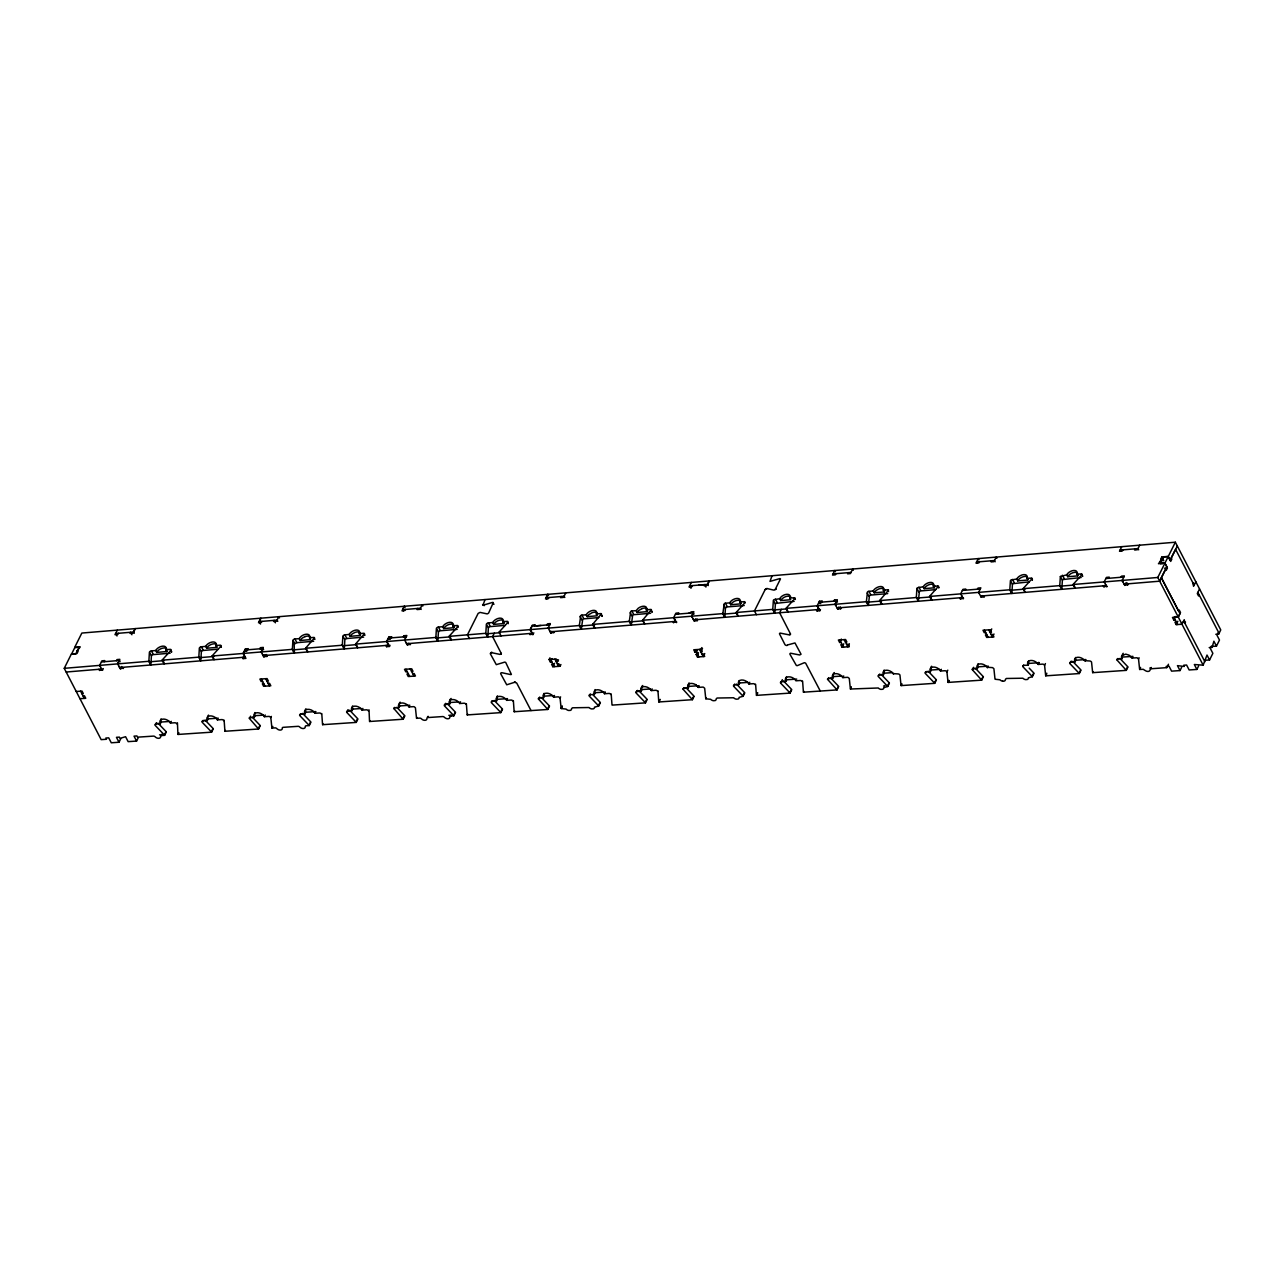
<?xml version="1.0" encoding="UTF-8"?>
<svg xmlns="http://www.w3.org/2000/svg" width="1285" height="1285" viewBox="0 0 1285 1285"><rect width="100%" height="100%" fill="white"/><g stroke="black" fill="none" stroke-linecap="round" stroke-linejoin="round"><path stroke-width="1.5" d="M775.144 589.59L780.461 578.925A1.687 0.932 -28.3 0 0 779.818 578.603L770.02 581.398L772.028 575.728M485.007 599.565L483.015 605.251L492.123 602.537A1.671 0.932 -28.4 0 1 493.311 602.601L488.685 612.929A1.687 0.932 -28.3 0 1 487.111 613.877L480.076 612.399L478.149 613.395L467.435 634.838L469.411 638.516M482.582 604.528L484.22 605.669M149.654 652.619L151.405 655.848L150.875 664.666A1.687 0.932 -28.3 0 1 150.779 664.987L148.787 661.293A1.687 0.932 -28.4 0 0 148.883 660.972L149.413 652.154A1.687 0.932 -28.3 0 1 151.405 650.901L155.71 650.547L156.706 652.394L166.761 651.559A5.879 3.261 -28.4 0 0 167.018 650.901M199.609 648.475L201.359 651.704L200.829 660.522A1.687 0.932 -28.3 0 1 200.733 660.843L198.741 657.149A1.687 0.932 -28.2 0 0 198.838 656.828L199.368 648.009A1.687 0.932 -28.3 0 1 201.359 646.757L205.664 646.403A5.879 3.261 -28.4 0 1 210.081 642.661A5.879 3.261 -28.4 0 1 215.141 642.436A5.863 3.261 -28.4 0 1 215.719 645.568L216.715 647.415L206.66 648.234L205.664 646.403M294.153 642.548L294.377 652.748A1.687 0.932 -28.3 0 1 294.281 653.069L292.289 649.375A1.687 0.932 -28.3 0 0 292.386 649.053L292.916 640.235A1.687 0.932 -28.3 0 1 294.907 638.982L299.212 638.629A5.895 3.277 -28.4 0 1 304.706 634.517A5.895 3.277 -28.4 0 1 309.556 635.657L310.263 639.641L300.208 640.476L299.212 638.629M346.805 638.549A1.622 0.9 -28.3 0 0 344.862 639.785L344.332 648.604A1.687 0.932 -28.4 0 1 344.235 648.925L342.244 645.231A1.687 0.932 -28.4 0 0 342.34 644.909L342.87 636.091A1.687 0.932 -28.4 0 1 344.878 634.838L349.183 634.469A5.831 3.245 -28.3 0 1 351.126 632.188A5.895 3.277 -28.4 0 1 357.535 630.116A5.895 3.277 -28.4 0 1 359.222 633.65L360.218 635.481L350.179 636.316L349.183 634.469M436.659 628.783L438.41 632.011L437.88 640.829A1.687 0.932 -28.4 0 1 437.783 641.151L435.792 637.456A1.687 0.932 -28.4 0 0 435.888 637.135L436.418 628.317A1.687 0.932 -28.4 0 1 438.426 627.064L442.715 626.711A5.879 3.261 -28.3 0 1 449.734 622.309A5.879 3.261 -28.3 0 1 452.77 625.875L453.766 627.722L443.711 628.558L442.715 626.711M486.629 624.639L488.364 627.867L487.834 636.685A1.687 0.932 -28.4 0 1 487.738 637.007L485.746 633.312A1.687 0.932 -28.3 0 0 485.842 632.991L486.373 624.173A1.687 0.932 -28.4 0 1 488.38 622.904L492.685 622.55A5.895 3.277 -28.4 0 1 499.672 618.149A5.895 3.277 -28.4 0 1 502.724 621.715L503.72 623.562L493.681 624.398L492.685 622.55M598.826 617.587L583.904 618.84A1.687 0.932 -28.3 0 0 582.731 619.258L581.286 629.232L579.294 625.538A1.687 0.932 -28.1 0 0 579.39 625.217L580.74 615.563A1.687 0.932 -28.3 0 1 581.928 615.146L586.233 614.792A5.879 3.261 -28.4 0 1 589.092 611.853L590.104 611.291A5.879 3.261 -28.4 0 1 595.373 610.664A5.879 3.261 -28.4 0 1 596.272 613.957L597.268 615.804L587.213 616.623L586.233 614.792M650.66 613.282L633.874 614.68A1.687 0.932 -28.3 0 0 632.686 615.097L631.337 624.751A1.687 0.932 -28.4 0 1 631.24 625.072L629.248 621.394A1.687 0.932 -28.2 0 0 629.361 621.073L630.694 611.403A1.687 0.932 -28.3 0 1 631.883 610.985L636.187 610.632L638.131 608.351A5.895 3.261 -28.3 0 1 645.648 606.681L646.162 607.114A5.895 3.261 -28.3 0 1 646.226 609.797L647.222 611.644L637.183 612.479L636.187 610.632M723.68 604.946L725.415 608.174L724.885 616.993A1.687 0.932 -28.4 0 1 724.788 617.314L722.796 613.62A1.687 0.932 -28.4 0 0 722.893 613.298L724.242 603.645A1.671 0.932 -28.3 0 1 725.431 603.227L729.735 602.858A5.895 3.277 -28.4 0 1 732.578 599.918L733.606 599.372A5.895 3.277 -28.4 0 1 738.859 598.73A5.895 3.277 -28.4 0 1 739.774 602.039L740.77 603.87L730.731 604.705L729.735 602.858M773.634 600.786L775.369 604.014L774.855 612.833A1.671 0.932 -28.4 0 1 774.743 613.154L772.751 609.476L773.377 600.336A1.703 0.948 -28.4 0 1 773.923 599.693L779.69 598.714A5.863 3.261 -28.4 0 1 786.709 594.312A5.863 3.261 -28.4 0 1 789.729 597.878L790.725 599.726L780.686 600.561L779.69 598.714M887.71 593.606L870.347 595.116A1.671 0.932 -28.3 0 0 869.463 595.614L868.387 605.074A1.671 0.932 -28.3 0 1 868.291 605.396L866.299 601.701A1.671 0.932 -28.2 0 0 866.411 601.38L867.471 591.919A1.671 0.932 -28.3 0 1 868.355 591.421L873.238 590.939A5.895 3.277 -28.4 0 1 880.225 586.538A5.895 3.277 -28.4 0 1 883.277 590.104L884.273 591.951L874.234 592.787L873.238 590.939M880.337 601.187L881.831 603.95A1.654 0.916 -28.3 0 0 881.606 604.287L879.615 600.593L916.253 597.541A1.671 0.932 -28.2 0 0 916.366 597.22L916.88 588.418A1.703 0.948 -28.4 0 1 917.426 587.759L923.192 586.795L924.188 588.642L934.227 587.807A5.911 3.277 -28.4 0 0 934.564 585.96L934.388 585.446M935.801 589.606L920.317 590.971A1.671 0.932 -28.3 0 0 919.417 591.453L918.357 600.914A1.671 0.932 -28.3 0 1 918.245 601.235L916.366 597.236M1010.685 581.093L1012.419 584.322L1011.905 593.14A1.671 0.932 -28.4 0 1 1011.793 593.461L1009.801 589.783L1010.428 580.643A1.703 0.948 -28.4 0 1 1010.974 580.001L1016.74 579.021A5.879 3.261 -28.4 0 1 1023.743 574.62A5.879 3.261 -28.4 0 1 1026.779 578.186L1027.775 580.033L1017.736 580.868L1016.74 579.021M1060.382 576.483L1059.756 585.623L1061.747 589.317A1.671 0.932 -28.3 0 0 1061.86 588.996L1062.374 580.178L1060.382 576.483L1066.695 574.877A5.863 3.261 -28.4 0 1 1073.714 570.476A5.863 3.261 -28.4 0 1 1076.734 574.042L1077.729 575.889L1067.69 576.724L1066.695 574.877M739.244 680.536L739.18 680.938A5.911 3.871 26.5 0 0 739.63 682.961L738.779 684.664L734.442 684.953A1.687 1.092 26.5 0 0 733.639 686.286L742.859 695.924A1.687 1.108 26.5 0 1 743.099 696.277L744.802 692.856A1.687 1.108 26.5 0 0 744.545 692.503L736.498 684.07M930.838 667.59L930.774 668.393A5.863 3.839 26.5 0 0 931.239 670.015L930.388 671.718L926.051 672.007A1.687 1.092 26.5 0 0 925.232 673.34L934.452 682.977A1.687 1.108 26.5 0 1 934.693 683.331L936.396 679.91A1.687 1.108 26.5 0 0 936.155 679.556L928.091 671.123M1028.482 661.004L1028.402 661.807A5.863 3.839 26.5 0 0 1028.883 663.413L1028.032 665.116L1023.679 665.421A1.687 1.092 26.5 0 0 1022.876 666.738L1032.096 676.376A1.687 1.108 26.5 0 1 1032.337 676.729L1034.039 673.324A1.687 1.108 26.5 0 0 1033.799 672.971L1029.189 668.152M531.026 710.589L516.747 683.106L514.755 682.255L506.724 684.793L500.7 673.774A1.687 1.092 26.5 0 1 502.066 672.746L510.418 674.529A1.687 1.092 26.5 0 0 511.382 674.416L505.744 662.498A1.671 1.092 26.5 0 0 504.668 662.128L496.299 664.666L490.276 653.663L491.288 652.603L499.977 654.402L501.359 653.663L492.589 636.589L494.291 633.184M781.312 609.347L779.61 612.752L790.596 634.131L789.215 634.87L780.188 633.103A1.687 1.092 26.5 0 0 779.497 633.842L784.974 644.636A1.687 1.092 26.5 0 0 787.255 645.407M787.464 644.99L794.981 642.95L801.037 654.242L799.655 654.981L790.612 653.23A1.687 1.092 26.5 0 0 789.938 654.242L796.314 665.421A1.671 1.092 26.5 0 0 797.391 665.598L804.346 662.707A1.687 1.092 26.5 0 1 805.727 663.301L820.28 691.057M641.713 686.752L641.536 687.539A5.911 3.871 26.5 0 0 641.986 689.547L641.151 691.25L636.798 691.555A1.687 1.092 26.5 0 0 635.995 692.872L645.215 702.51A1.687 1.108 26.5 0 1 645.455 702.863L647.158 699.458A1.687 1.108 26.5 0 0 646.917 699.104L638.854 690.671M1075.577 657.454L1075.384 658.627A5.863 3.839 26.5 0 0 1075.85 660.233L1074.999 661.952L1070.662 662.241A1.687 1.092 26.5 0 0 1069.859 663.574L1079.063 673.212A1.687 1.108 26.5 0 1 1079.304 673.549L1081.006 670.144A1.687 1.108 26.5 0 0 1080.765 669.79L1072.702 661.357M772.799 609.379L736.112 612.511L738.104 616.206L736.835 613.106M306.328 648.861L307.822 651.64A1.671 0.932 -28.4 0 0 307.597 651.961L305.605 648.266A1.671 0.932 -28.3 0 1 305.83 647.945L314.504 637.858A1.654 0.916 -28.3 0 0 314.054 637.472A1.703 0.948 -28.4 0 0 313.572 637.44L309.267 637.794M356.282 644.717L357.776 647.479A1.671 0.932 -28.4 0 0 357.551 647.817L355.56 644.122A1.671 0.932 -28.5 0 1 355.784 643.785L364.474 633.698A1.703 0.948 -28.4 0 0 363.526 633.28L359.222 633.65M879.631 600.593A1.654 0.916 -28.4 0 1 879.839 600.256L888.529 590.168A1.671 0.932 -28.3 0 0 888.063 589.783L883.277 590.104M592.835 624.108L594.827 627.787A1.671 0.916 -28.4 0 0 594.602 628.124L592.61 624.43A1.671 0.916 -28.4 0 1 592.835 624.108L601.428 613.845A1.671 0.932 -28.3 0 0 600.834 613.587L596.272 613.957M644.781 623.643A1.671 0.916 -28.4 0 0 644.556 623.98L642.564 620.286A1.671 0.916 -28.4 0 1 642.789 619.948L651.383 609.7A1.671 0.932 -28.3 0 0 650.531 609.443L646.226 609.797M930.292 597.027L931.786 599.806A1.654 0.916 -28.4 0 0 931.577 600.127L929.585 596.449A1.654 0.916 -28.4 0 1 929.794 596.111L938.516 586.217L933.231 585.96A5.847 3.245 -28.3 0 0 930.212 582.41A5.847 3.245 -28.3 0 0 923.24 586.779M120.71 738.843L119.007 742.248L111.281 742.778L108.711 737.847L105.82 738.04L106.462 739.277L101.162 739.63L64.25 668.328L71.382 654.001L76.955 653.551L78.096 651.27L76.666 651.383L80.264 646.901L74.691 647.367L81.838 633.055L1175.357 542.222L1220.75 629.923L1218.694 634.099L1215.803 634.292M117.385 630.1L114.959 634.662L117.834 634.437L118.397 633.296M103.298 668.586L102.447 670.288L99.861 669.951M104.23 661.727L104.792 660.586L101.917 660.827L99.652 665.373L102.447 670.288M116.421 660.715L116.983 659.574L119.858 659.333L117.594 663.895L120.388 668.794L123.537 667.991M135.166 628.622L132.901 633.184L130.026 633.409L130.604 632.284L131.921 634.742M117.722 663.879L119.425 660.474L101.499 661.952M134.282 633.264L133.608 632.027L135.31 628.622M120.388 668.794L121.513 666.529M119.007 742.248L116.453 737.317L119.344 737.124L119.987 738.361L125.593 736.707L128.147 741.638L136.579 741.076L138.282 737.654M155.437 724.788L156.288 723.086M158.007 723.15L166.07 731.583A1.671 1.092 26.5 0 1 166.311 731.936L164.608 735.341A1.671 1.092 26.5 0 0 164.368 735.004L155.164 725.366A1.687 1.108 26.5 0 1 155.276 724.29A1.671 1.092 26.5 0 1 155.967 724.033L156.529 722.893M155.967 724.033L160.304 723.744L161.155 722.041A5.911 3.871 26.5 0 1 160.689 720.018A5.863 3.839 26.5 0 1 161.059 718.877M136.579 741.076L134.025 736.144L136.917 735.936L137.559 737.172L153.381 736.112A1.687 1.092 26.5 0 1 154.794 736.53L155.18 736.835A3.357 2.201 26.5 0 0 158.746 738.297A3.357 2.201 26.5 0 0 160.625 736.466L160.657 736.128A1.687 1.092 26.5 0 1 161.557 735.55L161.99 734.699M164.368 735.004L165.797 732.161M160.304 723.744A5.879 3.839 26.5 0 1 163.131 719.086A5.879 3.839 26.5 0 1 170.423 723.053L171.274 721.351M204.99 719.986L213.053 728.418A1.671 1.092 26.5 0 1 213.294 728.756L211.591 732.177L178.037 734.442A1.671 1.092 26.5 0 1 177.924 734.088L177.426 722.764M178.037 734.442L178.888 732.739M202.42 721.624L203.223 720.291M211.591 732.177A1.671 1.092 26.5 0 0 211.35 731.824L202.131 722.186A1.687 1.108 26.5 0 1 202.95 720.853L207.287 720.564L208.138 718.861A5.911 3.871 26.5 0 1 208.282 715.376L208.555 715.102M247.732 649.808L248.294 648.668L245.419 648.909L243.154 653.455L245.949 658.37L243.09 658.611L242.415 657.374M263.602 649.776L262.943 648.539L245.001 650.033L243.299 653.455L243.957 654.675M260.502 624.06L259.185 621.603L260.887 618.181L258.478 622.743L261.337 622.502L261.915 621.378M243.09 658.611L244.503 655.768M211.35 731.824L212.764 728.98M207.287 720.564A5.879 3.839 26.5 0 1 210.114 715.906A5.879 3.839 26.5 0 1 217.406 719.889L218.257 718.17L208.138 718.861M252.197 717.046L260.277 725.591L258.574 728.997L225.02 731.261A1.671 1.092 26.5 0 1 224.891 730.908L224.12 720.162M259.923 648.797L260.486 647.656L263.361 647.415L261.096 651.977L263.891 656.876L267.039 656.073M225.02 731.261L225.437 730.41M263.891 656.876L265.015 654.611M266.525 654.563L266.766 656.635M258.574 728.997L249.081 718.122A1.687 1.108 26.5 0 1 249.916 717.689L250.527 716.179M249.916 717.689L254.253 717.399L255.105 715.681A5.863 3.839 26.5 0 1 255.008 712.549M258.333 728.659L259.747 725.816M302.634 713.384L310.697 721.817A1.671 1.092 26.5 0 1 310.938 722.17L309.235 725.575L306.183 725.784A1.687 1.092 26.5 0 0 305.284 726.362L305.252 726.7A3.357 2.201 26.5 0 1 303.372 728.515A3.357 2.201 26.5 0 1 299.79 727.069L299.421 726.748A1.687 1.092 26.5 0 0 298.008 726.33L283.23 727.326A1.687 1.092 26.5 0 0 282.314 727.904L282.282 728.242A3.357 2.201 26.5 0 1 280.419 730.073A3.357 2.201 26.5 0 1 276.837 728.611L276.468 728.306A1.687 1.092 26.5 0 0 275.038 727.888L272.002 728.097A1.671 1.092 26.5 0 1 271.874 727.744L270.814 717.544L269.625 716.564A1.687 1.108 26.5 0 0 268.726 716.42L264.389 716.709L265.24 715.006M270.814 717.544L271.376 716.42M272.002 728.097L272.854 726.394M300.064 715.022L300.626 713.882M309.235 725.575A1.671 1.092 26.5 0 0 308.994 725.238L299.774 715.6A1.687 1.108 26.5 0 1 300.594 714.267L300.867 713.689M300.594 714.267L304.93 713.978L305.782 712.259A5.911 3.871 26.5 0 1 305.91 708.774M308.994 725.238L310.408 722.379M304.93 713.978A5.879 3.839 26.5 0 1 307.757 709.32A5.879 3.839 26.5 0 1 315.05 713.287L315.467 712.436M349.616 710.203L357.664 718.652A1.671 1.092 26.5 0 1 357.921 718.99L356.218 722.411L322.663 724.676A1.671 1.092 26.5 0 1 322.535 724.322L321.764 713.561M322.663 724.676L323.081 723.824M347.046 711.858L347.898 710.139M356.218 722.411A1.671 1.092 26.5 0 0 355.961 722.058L346.757 712.42A1.687 1.108 26.5 0 1 347.576 711.087L348.139 709.946M347.56 711.087L351.897 710.798L352.749 709.095A5.911 3.871 26.5 0 1 352.652 705.931M391.234 637.89L391.796 636.75L388.921 636.991L386.656 641.536L389.451 646.451L386.592 646.692L385.934 645.455M404.245 606.279L401.98 610.825L404.839 610.584L405.418 609.443M406.445 636.621L388.504 638.115L386.801 641.52L388.793 645.215L263.088 655.655M403.345 610.905L402.687 609.684L404.389 606.263L405.048 607.5M386.592 646.692L388.006 643.849M389.451 646.451L390.03 645.311M355.961 722.058L357.391 719.214M351.897 710.798A5.879 3.839 26.5 0 1 354.724 706.14A5.879 3.839 26.5 0 1 362.033 710.107L362.884 708.404M403.426 636.878L403.988 635.738L406.863 635.497L404.598 640.042L407.393 644.958L410.541 644.154M417.609 608.431L417.047 609.572L419.906 609.331L422.187 604.785L422.845 606.022M396.824 707.28L404.887 715.825L403.185 719.231L369.63 721.495A1.671 1.092 26.5 0 1 369.518 721.142L369.02 709.818M407.393 644.958L408.244 643.255M369.63 721.495L370.064 720.644M394.013 708.678L394.832 707.344M403.185 719.231L393.708 708.34A1.687 1.108 26.5 0 1 394.543 707.923L398.88 707.617L399.731 705.915A5.863 3.839 26.5 0 1 400.149 702.156M402.944 718.877L404.357 716.034M447.26 703.618L455.308 712.051A1.671 1.092 26.5 0 1 455.549 712.404L453.862 715.809L450.81 716.018A1.687 1.092 26.5 0 0 449.895 716.58L449.862 716.934A3.357 2.201 26.5 0 1 447.983 718.749A3.357 2.201 26.5 0 1 444.417 717.287L444.032 716.982A1.687 1.092 26.5 0 0 442.618 716.564L427.841 717.56A1.687 1.092 26.5 0 0 426.941 718.138L426.909 718.476A3.357 2.201 26.5 0 1 425.03 720.307A3.357 2.201 26.5 0 1 421.448 718.845L421.078 718.54A1.687 1.092 26.5 0 0 419.665 718.122L416.613 718.331A1.671 1.092 26.5 0 1 416.485 717.962L415.424 707.778L414.236 706.798A1.687 1.108 26.5 0 0 413.336 706.654L408.999 706.943L409.433 706.091M416.613 718.331L417.047 717.464M444.69 705.256L445.542 703.554M453.862 715.809A1.671 1.092 26.5 0 0 453.605 715.456L444.401 705.818A1.687 1.108 26.5 0 1 445.22 704.485L445.783 703.361M445.204 704.501L449.541 704.196L450.392 702.493A5.911 3.871 26.5 0 1 450.119 699.699M450.81 716.018L451.228 715.167M453.605 715.456L455.035 712.613M449.541 704.196A5.879 3.839 26.5 0 1 452.368 699.554A5.879 3.839 26.5 0 1 459.677 703.521L460.528 701.803M491.85 652.202L491.641 652.635A1.687 1.092 26.5 0 0 490.661 652.748M494.227 700.437L502.29 708.87A1.671 1.092 26.5 0 1 502.531 709.224L500.829 712.629L467.274 714.91A1.671 1.092 26.5 0 1 467.162 714.54L466.375 703.794M467.274 714.91L467.708 714.042M500.941 654.29L501.343 653.39M491.657 702.076L492.235 700.935M500.829 712.629A1.671 1.092 26.5 0 0 500.588 712.292L491.384 702.654A1.687 1.108 26.5 0 1 492.187 701.321L492.46 700.759M547.747 594.361L545.483 598.906L548.342 598.665L548.92 597.525M546.848 598.987L546.189 597.75L547.892 594.345L548.55 595.581M492.187 701.321L496.524 701.032L497.375 699.313A5.911 3.871 26.5 0 1 497.52 695.827M533.821 632.814L532.97 634.533L530.384 634.196M534.737 625.972L535.299 624.831L532.424 625.072L530.159 629.618L532.151 633.312L406.59 643.737M514.675 681.901L514.45 682.335A1.687 1.092 26.5 0 1 515.478 682.319M500.588 712.292L502.001 709.448M496.524 701.032A5.879 3.839 26.5 0 1 499.351 696.374A5.879 3.839 26.5 0 1 506.643 700.341L507.077 699.49M546.928 624.96L547.49 623.819L550.365 623.578L548.101 628.124M561.111 596.513L560.549 597.654L563.408 597.413L565.834 592.851M541.435 697.514L549.514 706.043L547.812 709.465L514.257 711.729A1.671 1.092 26.5 0 1 514.128 711.376L513.358 700.614M554.06 632.236L550.896 633.039L551.747 631.337M514.257 711.729L514.691 710.878M551.843 661.92L550.398 662.016L549.113 659.558L549.964 657.84M550.398 662.016L552.1 658.611M560.919 664.538L560.067 666.256L552.839 666.738L554.542 663.317M557.031 659.912L556.18 661.63L557.626 661.534L558.477 659.815M538.64 698.911L539.732 697.016M547.812 709.465L538.238 698.783A1.654 1.076 26.5 0 1 539.138 698.157L543.507 697.851L544.358 696.149A5.863 3.839 26.5 0 1 544.069 693.354M547.571 709.111L548.984 706.268M593.22 695.04L600.127 702.269A1.687 1.108 26.5 0 1 600.384 702.606L598.682 706.027L594.489 707.152A3.357 2.201 26.5 0 1 593.413 708.822L591.694 708.934A3.357 2.201 26.5 0 1 589.028 707.521L572.467 707.794L571.52 708.71A3.357 2.201 26.5 0 1 570.444 710.364L568.741 710.476A3.357 2.201 26.5 0 1 566.075 709.079L561.24 708.549A1.671 1.092 26.5 0 1 561.111 708.196L560.051 698.012L558.863 697.016A1.703 1.108 26.5 0 0 557.963 696.872L553.626 697.177L554.477 695.458M560.051 698.012L560.613 696.872M561.4 707.633L562.252 705.931M561.24 708.549L562.091 706.846M589.51 695.474L590.072 694.334M598.682 706.027A1.687 1.108 26.5 0 0 598.441 705.674L589.221 696.036A1.687 1.092 26.5 0 1 590.024 694.703L590.313 694.141M590.024 694.703L594.361 694.414L595.212 692.711A5.911 3.871 26.5 0 1 594.762 690.688L595.116 689.563M598.424 705.674L599.854 702.831M594.377 694.414A5.879 3.839 26.5 0 1 597.204 689.756A5.879 3.839 26.5 0 1 604.496 693.739L604.914 692.872M645.455 702.863L612.11 705.112A1.671 1.092 26.5 0 1 611.981 704.758L611.194 694.012M636.284 692.31L637.135 690.607M636.798 691.555L637.376 690.414M691.394 582.426L688.985 586.988L691.844 586.747L692.422 585.607M676.745 622.036L673.886 622.277M678.239 614.053L678.801 612.913L675.942 613.154L673.661 617.699L675.653 621.394L550.092 631.818L549.578 630.582M645.215 702.51L646.628 699.666M641.151 691.25A5.879 3.839 26.5 0 1 643.962 686.608A5.879 3.839 26.5 0 1 651.254 690.575L652.121 688.872M709.191 580.948L706.911 585.494L704.051 585.735L704.614 584.595L705.947 587.052M688.905 613.154L693.37 612.784L691.667 616.206L694.334 621.121L697.482 620.318M708.292 585.574L707.633 584.354L709.336 580.932M686.062 687.732L694.125 696.277L692.422 699.699L658.884 701.963A1.671 1.092 26.5 0 1 658.755 701.594L657.968 690.848M694.334 621.121L695.458 618.84M696.952 618.808L697.193 620.88M659.044 701.032L659.607 699.891M658.884 701.963L660.153 699.393M697.305 650.435L696.454 652.154L695.008 652.25L695.86 650.531M701.963 654.113L703.409 654.017L704.694 656.474L697.466 656.972L696.181 654.499L697.032 652.796M698.478 652.7L697.626 654.402L696.181 654.499M702.493 648.443L700.807 651.848L702.252 651.752L700.967 649.294L701.819 647.592M697.466 656.972L698.317 655.254M683.251 689.129L683.829 688.005M692.422 699.699L682.865 689.017A1.654 1.076 26.5 0 1 683.09 688.632A1.703 1.108 26.5 0 1 683.781 688.375L684.07 687.812M704.758 653.551L703.248 656.571L699.522 649.391M683.781 688.375L688.117 688.085L688.969 686.383A5.863 3.839 26.5 0 1 688.696 683.588A5.831 3.807 26.5 0 1 689.113 682.897M692.181 699.345L693.611 696.502M743.099 696.277L739.1 697.386A3.357 2.201 26.5 0 1 738.024 699.04L736.321 699.168A3.357 2.201 26.5 0 1 733.655 697.755L717.078 698.028L716.147 698.944A3.357 2.201 26.5 0 1 715.07 700.598L713.352 700.711A3.357 2.201 26.5 0 1 710.701 699.313L705.851 698.783A1.671 1.092 26.5 0 1 705.738 698.43L704.662 688.246L703.473 687.25A1.703 1.108 26.5 0 0 702.59 687.106L698.237 687.395L698.671 686.543M705.851 698.783L706.284 697.932M776.108 589.285L775.851 588.819A1.671 0.932 -28.4 0 1 773.474 590.056L767.081 588.546L765.169 589.558L754.44 610.985L756.431 614.68M733.928 685.708L734.779 684.005M742.859 695.924L744.272 693.081M738.795 684.664A5.879 3.839 26.5 0 1 741.606 680.006A5.879 3.839 26.5 0 1 748.898 683.973L749.765 682.271M783.464 680.905L791.528 689.338A1.687 1.108 26.5 0 1 791.769 689.676L790.066 693.097L756.528 695.362A1.671 1.092 26.5 0 1 756.399 695.008L755.612 684.246M756.688 694.43L757.25 693.306M756.528 695.362L757.797 692.808M789.44 634.437L790.195 634.742M816.361 609.7L817.035 610.937L819.894 610.696L817.164 605.781L819.445 601.235L822.304 600.995L821.741 602.135M780.894 682.544L782.324 679.701M817.035 610.937L818.449 608.094M835.925 573.688L835.362 574.829L832.487 575.07L834.752 570.508L835.427 571.745M819.894 610.696L820.472 609.556M790.066 693.097A1.687 1.108 26.5 0 0 789.825 692.743L780.621 683.106A1.687 1.092 26.5 0 1 781.425 681.773L785.761 681.484L786.613 679.781A5.911 3.871 26.5 0 1 786.147 677.757L786.516 676.633M833.933 601.123L834.511 599.983L837.37 599.742L835.105 604.287L837.756 609.202L840.92 608.399M848.116 572.676L847.554 573.817L850.413 573.576L852.694 569.03L853.352 570.251M789.825 692.743L791.239 689.9M837.756 609.202L838.896 606.938M830.672 677.966L838.703 686.415L837.049 689.916L803.494 692.181A1.671 1.092 26.5 0 1 803.382 691.828L802.595 681.082M840.39 606.889L840.631 608.978M803.494 692.181L803.928 691.33M841.081 642.371L839.635 642.484L841.338 639.063M846.59 644.347L848.036 644.251L849.321 646.708L842.077 647.206L843.779 643.785M827.877 679.363L828.729 677.661M837.049 689.916L827.476 679.251A1.654 1.076 26.5 0 1 828.391 678.609L828.68 678.03M849.385 643.769L847.875 646.805L844.149 639.625M828.407 678.609L832.744 678.319L833.596 676.601A5.863 3.839 26.5 0 1 833.306 673.822A5.831 3.807 26.5 0 1 834.351 672.585M836.808 689.579L838.222 686.736M881.108 674.304L889.172 682.737A1.687 1.108 26.5 0 1 889.413 683.09L887.71 686.495L883.727 687.62A3.357 2.201 26.5 0 1 882.65 689.274L880.932 689.386A3.357 2.201 26.5 0 1 878.281 687.989L850.477 689.017A1.671 1.092 26.5 0 1 850.349 688.664L849.289 678.464L848.1 677.484A1.703 1.108 26.5 0 0 847.201 677.34L842.864 677.629L843.715 675.926M850.638 688.085L851.2 686.945M850.477 689.017L851.329 687.314M878.538 675.942L879.631 674.047M887.71 686.495A1.687 1.108 26.5 0 0 887.469 686.158L878.265 676.52A1.687 1.092 26.5 0 1 879.068 675.187L883.405 674.898L884.257 673.179A5.863 3.839 26.5 0 1 883.791 671.573L884.16 670.031M887.469 686.158L888.883 683.299M934.693 683.331L901.138 685.596A1.671 1.092 26.5 0 1 901.01 685.242L899.95 675.043A1.687 1.092 26.5 0 0 897.862 673.918L893.814 673.645M901.138 685.596L901.99 683.893M963.605 598.216L960.457 599.019L961.871 596.176M965.244 590.201L965.806 589.076L962.947 589.317L960.666 593.863L963.332 598.778M979.427 561.77L978.865 562.91L975.99 563.151L978.27 558.589L978.929 559.826M925.521 672.778L926.324 671.445M977.435 589.189L978.014 588.064L980.873 587.823L978.608 592.369L981.258 597.284L984.422 596.481M991.618 560.758L991.056 561.898L993.931 561.657L996.196 557.112L996.871 558.332M934.452 682.977L935.865 680.134M975.299 668.2L983.378 676.745L981.676 680.15L948.121 682.415A1.671 1.092 26.5 0 1 947.993 682.062L946.933 671.878A1.687 1.092 26.5 0 0 944.844 670.738L940.508 671.027L941.359 669.324M981.258 597.284L982.109 595.581M946.933 671.878L947.784 670.16M948.282 681.5L948.844 680.359M948.121 682.415L948.972 680.713M991.747 628.911L990.044 632.316L991.49 632.22L990.205 629.762L982.977 630.244L984.262 632.702L985.707 632.605M972.504 669.597L973.628 667.317M981.676 680.15L972.103 669.469A1.654 1.076 26.5 0 1 973.002 668.842L973.58 667.702M993.996 634.003L992.486 637.039L988.759 629.859M973.018 668.842L977.355 668.537L978.206 666.835A5.863 3.839 26.5 0 1 978.11 663.702M981.419 679.797L982.848 676.954M1002.605 681.178A3.357 2.201 26.5 0 1 999.939 679.765L995.088 679.251A1.671 1.092 26.5 0 1 994.976 678.882L993.899 668.698L992.711 667.718A1.703 1.108 26.5 0 0 991.827 667.574L987.763 667.284M1023.165 666.176L1023.727 665.036M1032.096 676.376L1033.509 673.533M1079.304 673.549L1045.765 675.83A1.671 1.092 26.5 0 1 1045.637 675.46L1044.577 665.277A1.687 1.092 26.5 0 0 1042.488 664.136L1038.151 664.441L1039.003 662.723A5.863 3.839 26.5 0 0 1038.778 662.337M1044.577 665.277L1045.428 663.574M1045.926 674.898L1046.777 673.195M1045.765 675.83L1046.616 674.111M1121.773 546.671L1119.492 551.233L1122.367 550.992L1122.929 549.851M1107.124 586.281L1104.249 586.522M1108.746 578.282L1109.308 577.158L1106.449 577.383L1104.184 581.944L1106.835 586.86M1070.132 662.996L1071.224 661.1M1120.938 577.27L1121.516 576.13L1124.375 575.905L1122.11 580.451L1124.777 585.366L1127.925 584.563M1135.121 548.84L1134.559 549.98L1137.434 549.739L1139.699 545.177M1079.063 673.212L1080.492 670.368M1119.91 658.418L1127.989 666.963L1126.286 670.368L1092.732 672.649A1.671 1.092 26.5 0 1 1092.619 672.296L1091.543 662.096A1.687 1.092 26.5 0 0 1089.471 660.972L1085.407 660.699M1124.777 585.366L1126.19 582.523M1127.395 583.053L1127.636 585.125M1092.732 672.649L1093.166 671.798M1177.349 545.916L1170.217 560.228L1168.226 556.534L1161.768 557.08L1160.644 559.344L1162.074 559.232L1158.46 563.713L1164.917 563.167L1166.909 566.862L1159.696 581.173L1203.162 665.18L1194.327 664.506L1196.881 669.437L1189.155 669.967L1186.601 665.036L1183.71 665.228L1184.336 666.449L1177.462 665.646L1180.015 670.577L1171.583 671.139L1169.029 666.224L1166.121 666.417L1166.764 667.638L1150.541 668.794L1149.93 670.304A3.373 2.201 26.5 0 1 1145.288 670.609L1143.216 669.292L1139.715 669.469A1.687 1.108 26.5 0 1 1139.586 669.116L1138.526 658.916L1137.337 657.936A1.703 1.108 26.5 0 0 1136.438 657.791L1132.101 658.081L1129.033 655.141L1125.756 654.129L1121.885 655.623A5.895 3.855 26.5 0 0 1121.966 658.771L1117.629 659.06A1.654 1.076 26.5 0 0 1116.713 659.703L1126.286 670.368M1124.102 584.145L1159.777 581.173L1157.785 577.479L1175.357 542.222M1117.115 659.815L1117.918 658.482M1121.982 658.771L1122.415 655.864A5.815 3.807 26.5 0 1 1122.961 653.615L1123.251 653.294M1194.134 585.205L1175.582 549.337L1171.197 557.883L1171.84 559.12L1170.699 561.4L1168.145 556.469L1163.808 556.758L1160.5 563.392L1164.836 563.103L1167.39 568.034L1166.266 570.299L1165.623 569.078L1161.319 577.704L1178.666 611.178L1179.245 610.038L1180.513 612.495L1178.249 617.057L1172.466 617.442L1173.751 619.9L1175.197 619.804M1126.045 670.031L1127.459 667.172M1132.101 658.081L1132.952 656.378L1122.817 657.053M1138.526 658.916L1139.088 657.775M1139.875 668.537L1140.438 667.397M1139.715 669.469L1140.566 667.766M1173.751 619.9L1175.454 616.495M1192.849 582.731L1193.556 586.329L1195.837 581.784M1150.942 668.714L1151.36 667.847M1184.947 623.289L1184.24 619.691L1181.959 624.237L1176.193 624.622L1177.895 621.217M1199.547 588.98L1197.283 593.525L1198.568 595.983L1199.13 594.843M1166.764 667.638L1168.467 664.233M1180.015 670.577L1181.718 667.172M1196.881 669.437L1198.584 666.032M1203.162 665.18L1207.001 655.045L1209.554 659.976L1205.218 660.265M1209.185 647.56L1212.076 647.367L1213.891 641.215L1216.445 646.146L1212.108 646.435M1209.554 659.976L1212.863 653.342L1210.309 648.411L1211.45 646.13L1212.076 647.367M1216.445 646.146L1219.481 640.058L1216.927 635.143L1218.068 632.862L1218.694 634.099M930.95 667.22L931.368 666.529A5.815 3.807 26.5 0 1 931.657 666.24M451.147 639.962L449.108 636.348A1.671 0.932 -28.3 0 1 449.332 636.027L457.942 626.534A1.687 0.932 -28.3 0 0 457.075 625.506L452.77 625.875M736.112 612.511L744.947 602.697A1.687 0.932 -28.4 0 0 744.063 601.669L739.774 602.039M501.054 635.898L499.062 632.204A1.671 0.916 -28.4 0 1 499.287 631.867L507.896 622.39A1.687 0.932 -28.4 0 0 507.013 621.362L502.724 621.715M641.89 686.399L642.131 686.078A5.911 3.871 26.5 0 1 642.757 685.515M155.71 650.547A5.879 3.261 -28.3 0 1 162.713 646.146A5.879 3.261 -28.3 0 1 165.765 649.712L170.054 649.359A1.687 0.932 -28.4 0 1 170.937 650.371L162.328 659.864A1.671 0.932 -28.4 0 0 162.103 660.201L164.094 663.879A1.671 0.932 -28.4 0 1 164.319 663.558L163.323 661.711M215.719 645.568L220.024 645.198A1.687 0.932 -28.3 0 1 220.892 646.226L212.282 655.719A1.671 0.932 -28.4 0 0 212.057 656.041L214.049 659.735L212.78 656.635M789.729 597.878L794.981 597.943A1.703 0.948 -28.3 0 1 794.901 598.537L786.291 608.03A1.654 0.916 -28.4 0 0 786.083 608.367L788.058 612.046L786.789 608.962M1026.779 578.186L1032.032 578.25A1.703 0.948 -28.4 0 1 1031.951 578.844L1023.342 588.337A1.654 0.916 -28.3 0 0 1023.117 588.675L1025.109 592.369L1023.84 589.269M1076.734 574.042L1081.986 574.09A1.703 0.948 -28.3 0 1 1081.906 574.7L1073.312 584.193A1.654 0.916 -28.4 0 0 1073.087 584.514L1075.079 588.209A1.654 0.916 -28.4 0 1 1075.288 587.887L1073.794 585.109M765.169 589.558L766.021 588.851A1.703 0.948 -28.3 0 1 767.081 588.546M305.043 636.573L302.489 637.938A5.815 3.229 -28.3 0 0 300.321 640.444M642.002 608.592L638.725 610.536A5.895 3.277 -28.4 0 0 637.135 612.479M883.55 686.029L884.353 685.869A3.357 2.201 26.5 0 0 884.98 685.467M133.608 632.027L115.682 633.521L116.999 635.979M259.185 621.603L277.11 620.109L277.785 621.346M402.687 609.684L420.484 608.207L421.143 609.427M546.189 597.75L564.131 596.272L564.79 597.493M707.633 584.354L689.692 585.832L691.025 588.289M833.065 573.929L850.991 572.435M170.182 653.198L153.397 654.595A1.687 0.932 -28.3 0 0 151.389 655.848M218.273 649.198L203.351 650.451A1.687 0.932 -28.3 0 0 201.359 651.704M296.899 642.677L313.685 641.279M346.854 638.516L363.655 637.135M457.187 629.361L440.402 630.758A1.687 0.932 -28.4 0 0 438.41 632.011M505.294 625.361L490.372 626.598A1.687 0.932 -28.4 0 0 488.364 627.867M744.208 605.524L727.422 606.905A1.687 0.932 -28.3 0 0 725.415 608.174M794.162 601.364L775.915 603.372A1.703 0.948 -28.4 0 0 775.369 604.014M1029.349 581.832L1012.965 583.679A1.703 0.948 -28.4 0 0 1012.419 584.322M1081.167 577.527L1062.92 579.535A1.703 0.948 -28.4 0 0 1062.374 580.178M549.948 624.703L532.006 626.197L530.303 629.602L532.97 634.533M675.508 614.278L690.43 613.041L691.009 611.901L693.868 611.66L691.603 616.206L692.342 617.426M962.369 590.441L980.31 588.964M1105.887 578.523L1123.813 577.029M64.25 668.328L148.787 661.293M162.103 660.201L198.741 657.149M212.057 656.041L292.289 649.375M305.605 648.266L342.244 645.231M355.56 644.122L435.792 637.456M449.108 636.348L485.746 633.312M499.062 632.204L579.294 625.538M592.61 624.43L629.248 621.394M642.564 620.286L722.796 613.62M786.067 608.367L866.299 601.701M929.585 596.449L1009.801 589.783M1023.117 588.675L1059.756 585.623M1073.087 584.514L1157.785 577.479M150.249 661.759L164.239 660.602M200.187 657.615L214.161 656.458M293.767 649.841L305.75 648.845M343.689 645.696L355.672 644.701M436.996 637.938L450.826 636.798M488.364 633.682L500.106 632.702M580.772 626.004L594.746 624.831M630.694 621.86L642.677 620.864M723.953 614.101L737.799 612.961M787.111 608.865L773.409 610.006L774.357 611.917M867.632 602.167L881.606 601.011M917.554 598.023L931.545 596.866M1011.134 590.249L1025.109 589.092M1061.057 586.105L1073.039 585.109M66.194 672.023L101.644 669.067M245.146 657.149L119.569 667.574L119.055 666.337M693.595 619.9L819.155 609.476L817.244 605.781M837.097 607.982L962.658 597.557L961.999 596.32M980.6 596.063L1106.176 585.623L1105.502 584.402M698.671 585.093L703.152 584.723M536.487 625.827L540.985 625.458M1164.499 568.227L1167.39 568.034M76.249 691.491L82.031 691.105L83.3 693.579L81.855 693.675M549.113 659.558L556.357 659.06L557.626 661.534M700.967 649.294L693.739 649.776L695.008 652.25M262.606 681.452L261.16 681.548L259.875 679.09L267.103 678.609L268.388 681.066L266.943 681.162M407.216 671.686L405.771 671.782L404.502 669.324L411.73 668.826L412.999 671.3L411.553 671.396M845.418 642.082L846.863 641.986L845.594 639.528L838.366 640.01L839.635 642.484M83.027 695.924L84.473 695.827L85.758 698.301L79.959 698.687M263.778 683.716L262.333 683.813L263.602 686.27L270.83 685.788L269.561 683.331L268.115 683.427M408.389 673.95L406.943 674.047L408.228 676.504L415.457 676.022L414.172 673.549L412.726 673.661M553.016 664.168L551.57 664.281L552.839 666.738M557.353 663.879L558.798 663.783L560.067 666.256M842.253 644.636L840.808 644.733L842.077 647.206M986.864 634.87L985.418 634.967L986.703 637.424L993.931 636.942L992.663 634.469L991.217 634.581M1176.353 622.068L1174.908 622.165L1176.193 624.622M1182.618 622.342L1185.509 622.149M161.155 722.041L169.588 721.463M255.105 715.681L263.553 715.119M305.782 712.259L315.901 711.585M352.749 709.095L361.197 708.517M399.731 705.915L409.851 705.24M450.392 702.493L458.825 701.931M497.375 699.313L507.495 698.638M544.358 696.149L552.791 695.571M595.212 692.711L605.347 692.021M641.986 689.547L650.435 688.985M688.969 686.383L699.088 685.692M739.63 682.961L748.079 682.383M786.613 679.781L796.732 679.09M833.596 676.601L842.028 676.038M884.257 673.179L892.689 672.617M931.239 670.015L939.672 669.437M978.206 666.835L988.326 666.16M1028.883 663.413L1039.003 662.723M1075.85 660.233L1085.97 659.558M170.423 723.053L174.776 722.764A1.671 1.092 26.5 0 1 176.848 723.889M217.406 719.889L221.743 719.584A1.671 1.092 26.5 0 1 223.815 720.724M315.05 713.287L319.387 712.998A1.671 1.092 26.5 0 1 321.459 714.123M362.033 710.107L366.37 709.818A1.671 1.092 26.5 0 1 368.442 710.942M459.677 703.521L464.013 703.216A1.671 1.092 26.5 0 1 466.086 704.357M506.643 700.341L510.98 700.052A1.671 1.092 26.5 0 1 513.068 701.176M604.496 693.739L608.833 693.434A1.687 1.092 26.5 0 1 610.921 694.575M651.27 690.575L655.607 690.286A1.687 1.092 26.5 0 1 657.695 691.41M748.914 683.973L753.251 683.684A1.687 1.092 26.5 0 1 755.339 684.825M1032.337 676.729L1028.337 677.854A3.357 2.201 26.5 0 1 1027.261 679.508L1025.559 679.62A3.357 2.201 26.5 0 1 1022.892 678.223L1006.332 678.48L1005.384 679.396A3.357 2.201 26.5 0 1 1004.308 681.066L1002.605 681.178M161.557 735.55L164.608 735.341M789.536 596.336L790.114 596.577A5.911 3.277 -28.4 0 1 790.934 597.348M1077.569 573.094L1076.541 572.484A5.831 3.229 -28.3 0 0 1067.771 576.692M696.197 685.098L698.237 687.395M1083.946 659.703L1085.118 661.261M360.378 633.136L359.029 632.091A5.879 3.261 -28.3 0 0 354.997 632.429L352.443 633.794A5.879 3.261 -28.3 0 0 350.162 636.316M1038.151 664.441L1036.963 662.867A5.863 3.823 26.5 0 0 1030.843 660.474A5.863 3.823 26.5 0 0 1027.566 663.51L1028.032 665.116M987.49 667.863L985.434 665.55A5.879 3.855 26.5 0 0 978.479 664.313L977.773 664.779A5.879 3.855 26.5 0 0 977.355 668.537M940.508 671.027L939.335 669.469A5.863 3.823 26.5 0 0 933.199 667.076A5.863 3.823 26.5 0 0 929.922 670.111L930.388 671.718M893.525 674.207L892.352 672.649A5.863 3.823 26.5 0 0 886.216 670.24A5.863 3.823 26.5 0 0 882.94 673.276L883.405 674.898M842.864 677.629L840.808 675.332A5.879 3.855 26.5 0 0 833.869 674.095L833.162 674.545A5.879 3.855 26.5 0 0 832.744 678.319M553.626 697.177L551.57 694.864A5.911 3.855 26.5 0 0 544.631 693.627L543.924 694.093A5.911 3.855 26.5 0 0 543.041 696.245L543.507 697.851M408.999 706.943L407.827 705.369A5.863 3.839 26.5 0 0 400.791 703.12A5.863 3.839 26.5 0 0 398.88 707.617M264.389 716.709L263.2 715.151A5.863 3.839 26.5 0 0 256.181 712.886A5.863 3.839 26.5 0 0 254.253 717.399M1103.96 587.1L1103.301 585.864M983.475 595.822L984.133 597.043M960.457 599.019L959.799 597.782M1122.11 580.451L1122.785 581.671M978.608 592.369L979.266 593.606M837.467 602.103L836.808 600.882L818.947 602.36L819.605 603.597M835.105 604.287L835.764 605.524M693.37 612.784L694.045 614.021M693 618.663L693.659 619.9M673.822 617.683L676.472 622.615M406.06 642.5L406.735 643.721M388.504 638.115L389.178 639.352M262.558 654.418L263.232 655.655M245.001 650.033L245.66 651.27M99.796 665.373L100.455 666.594M1161.768 557.08L1163.76 560.758M1161.03 561.32L1162.363 563.778M1159.6 561.433L1160.917 563.89M1138.671 549.819L1137.996 548.599L1120.07 550.092L1120.729 551.313M1081.906 574.7L1082.661 576.082M1081.295 574.138L1082.532 576.451M1062.39 575.23L1064.141 578.459M1031.951 578.844L1032.449 579.776M1031.341 578.298L1032.337 580.145M1012.435 579.39L1014.17 582.619M995.168 561.754L994.494 560.517L976.568 562.011L977.226 563.232M1010.412 590.377L1011.407 592.224M938.403 586.619L938.901 587.55M937.793 586.072L938.789 587.904M933.231 585.96L934.227 587.807M918.887 587.149L920.622 590.377M917.137 588.867L918.871 592.096M887.839 590.217L888.578 591.598M868.933 591.309L870.668 594.537M867.182 593.027L868.917 596.256M866.411 601.38L867.889 604.143M834.511 599.983L835.828 602.44M819.445 601.235L820.762 603.693M794.901 598.537L795.399 599.469M794.291 597.991L794.789 598.906M775.385 599.067L777.12 602.296M744.32 602.135L744.818 603.05M725.431 603.227L727.165 606.456M722.893 613.298L724.387 616.061M651.399 610.455L652.137 611.853M651.029 610.359L652.025 612.206M642.789 619.948L644.283 622.727M631.883 611.001L633.617 614.23M630.132 612.704L631.867 615.933M629.361 621.073L630.839 623.835M601.444 614.615L602.183 615.997M600.818 614.053L602.071 616.366M581.928 615.146L583.663 618.374M579.921 616.398L581.912 620.093M579.39 625.217L580.386 627.064M548.245 628.124L550.896 633.039M507.27 621.828L508.266 623.675M493.44 603.468L493.938 604.384M488.38 622.92L490.115 626.148M486.34 633.907L487.336 635.754M457.315 625.972L458.07 627.353M449.83 636.942L451.324 639.705M438.41 627.064L440.161 630.292M435.888 637.135L437.382 639.898M403.988 635.738L405.321 638.195M388.921 636.991L390.255 639.448M364.394 634.308L364.892 635.224M363.767 633.746L364.522 635.127M344.878 634.838L346.613 638.067M343.111 636.557L344.364 638.854M342.34 644.909L343.834 647.672M314.439 638.452L314.937 639.368M313.813 637.89L314.311 638.822M294.907 638.982L296.658 642.211M293.157 640.701L293.912 642.082M279.488 617.924L278.813 616.688L276.404 621.249L273.544 621.49L274.107 620.366L275.424 622.823M292.386 649.053L294.377 652.748M260.486 647.656L261.819 650.114M245.419 648.909L246.752 651.366M220.892 646.226L221.389 647.142M220.265 645.664L221.02 647.046M201.359 646.757L203.11 649.985M198.838 656.828L200.332 659.59M170.937 650.371L171.676 651.752M170.311 649.808L171.547 652.121M165.765 649.712L166.761 651.559M151.405 650.901L153.156 654.129M148.883 660.972L150.377 663.751M119.425 660.474L120.099 661.695M672.938 621.619L673.597 622.839M553.112 631.577L553.771 632.798M529.436 633.537L530.095 634.774M409.594 643.496L410.268 644.717M122.589 667.333L123.248 668.553M98.913 669.292L99.571 670.529M1197.845 592.385L1219.08 633.328M1161.399 577.768L1179.951 613.636L1178.249 617.057L1173.912 617.346L1177.638 624.526M1183.662 620.832L1204.896 661.775M984.422 630.148L988.149 637.328M839.812 639.914L843.522 647.094M695.185 649.68L698.911 656.876M554.911 659.157L558.622 666.353M550.558 659.462L554.285 666.642M410.284 668.939L414.011 676.119M405.948 669.228L409.674 676.408M265.658 678.705L269.384 685.885M261.321 678.994L265.047 686.174M80.602 691.202L84.312 698.398M1074.999 661.952L1074.533 660.329A5.863 3.823 26.5 0 1 1077.81 657.294A5.863 3.823 26.5 0 1 1083.914 659.703M688.117 688.085L687.652 686.479A5.911 3.855 26.5 0 1 688.535 684.327L689.242 683.861A5.911 3.855 26.5 0 1 696.245 685.098M450.296 699.329A5.911 3.871 26.5 0 1 451.163 698.462M450.489 715.167A3.357 2.201 26.5 0 1 448.786 715.295M428.162 716.323A3.357 2.201 26.5 0 1 427.536 716.725M161.894 734.313A3.357 2.201 26.5 0 1 159.533 734.827M802.306 681.644A1.687 1.092 26.5 0 0 800.218 680.504L795.881 680.809A5.879 3.839 26.5 0 0 788.588 676.826A5.879 3.839 26.5 0 0 785.761 681.484M1151.264 667.461A3.373 2.201 26.5 0 1 1149.834 668.039M1077.986 575.23A5.831 3.229 -28.3 0 1 1077.729 575.889M1028.032 579.39A5.911 3.277 -28.4 0 1 1027.775 580.033M1017.688 580.868A5.911 3.277 -28.4 0 1 1022.089 577.142A5.911 3.277 -28.4 0 1 1027.165 576.885M924.124 588.659A5.911 3.277 -28.4 0 1 928.525 584.916A5.911 3.277 -28.4 0 1 933.601 584.643M884.273 591.951A5.911 3.277 -28.4 0 0 884.61 590.104L884.433 589.606A5.911 3.277 -28.4 0 0 877.269 589.719L875.776 590.843A5.911 3.277 -28.4 0 0 874.169 592.803M780.686 600.561A5.911 3.277 -28.4 0 1 789.584 596.32M741.027 603.227A5.911 3.277 -28.3 0 1 740.77 603.87M730.683 604.721A5.911 3.277 -28.3 0 1 735.968 600.657A5.911 3.277 -28.3 0 1 740.931 601.509M647.479 611.001A5.895 3.277 -28.4 0 1 647.222 611.644M641.97 608.576A5.895 3.277 -28.4 0 1 647.062 608.849M587.229 616.623A5.911 3.277 -28.4 0 1 588.771 614.68L592.048 612.736A5.911 3.277 -28.4 0 1 597.139 612.993M503.881 621.217A5.879 3.261 -28.4 0 1 503.72 623.562M493.681 624.398A5.879 3.261 -28.4 0 1 498.05 620.671A5.879 3.261 -28.4 0 1 503.11 620.43M310.52 638.982A5.815 3.229 -28.3 0 1 310.263 639.641M305.091 636.605A5.815 3.229 -28.3 0 1 309.653 636.509A5.831 3.229 -28.4 0 1 310.424 637.28M294.907 643.93A1.622 0.9 -28.3 0 1 296.851 642.709M216.972 646.757A5.879 3.261 -28.4 0 1 216.715 647.415M206.66 648.234A5.879 3.261 -28.4 0 1 210.595 644.717L211.495 644.347A5.879 3.261 -28.4 0 1 215.527 644.01L216.105 644.267A5.879 3.261 -28.4 0 1 216.555 644.604M156.706 652.394A5.879 3.261 -28.4 0 1 160.641 648.877L161.524 648.491A5.895 3.261 -28.4 0 1 165.572 648.154L166.134 648.411A5.879 3.261 -28.4 0 1 166.6 648.764M453.766 627.722A5.879 3.261 -28.4 0 0 453.155 624.574L452.577 624.317A5.879 3.261 -28.4 0 0 448.545 624.655L447.646 625.024A5.879 3.261 -28.4 0 0 443.711 628.558M360.475 634.838A5.879 3.261 -28.3 0 1 360.218 635.481M74.803 647.576L71.494 654.21L75.831 653.92L79.14 647.287L74.803 647.576"/></g></svg>
